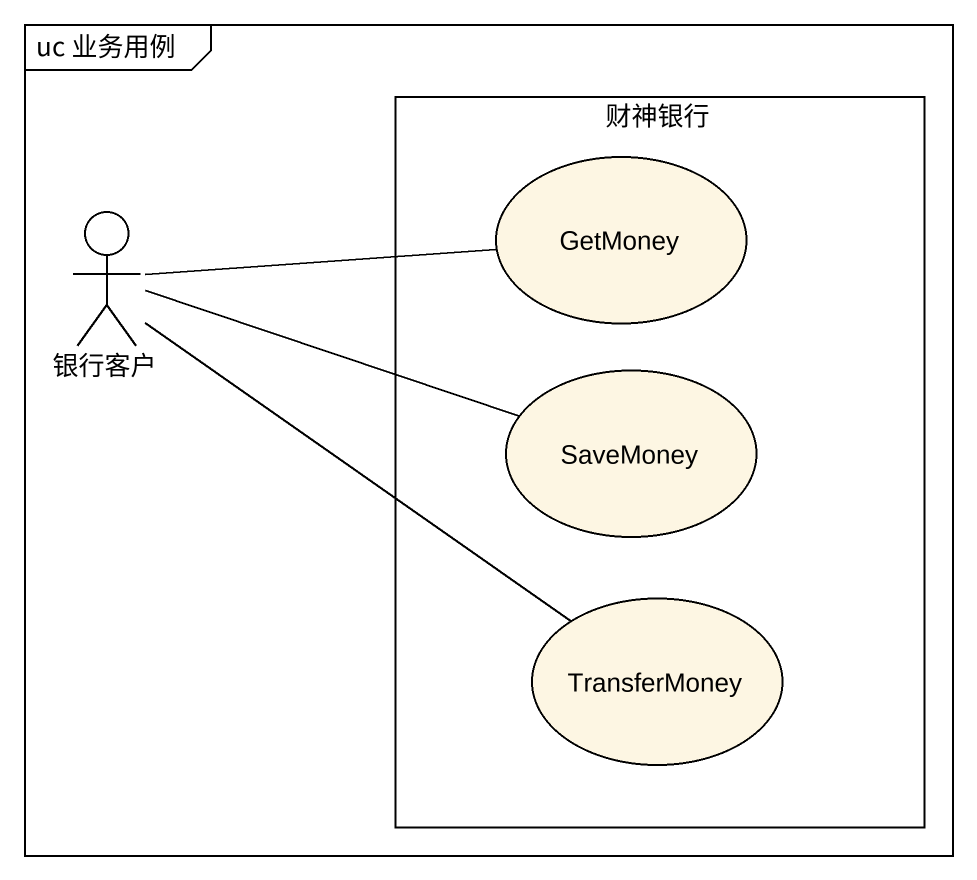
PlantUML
@startuml
mainframe uc 业务用例
rectangle 财神银行 {
  usecase GetMoney
  usecase SaveMoney
  usecase TransferMoney
}
actor 银行客户
银行客户 -right- GetMoney
银行客户 -right- SaveMoney
银行客户 -right- TransferMoney
@enduml
